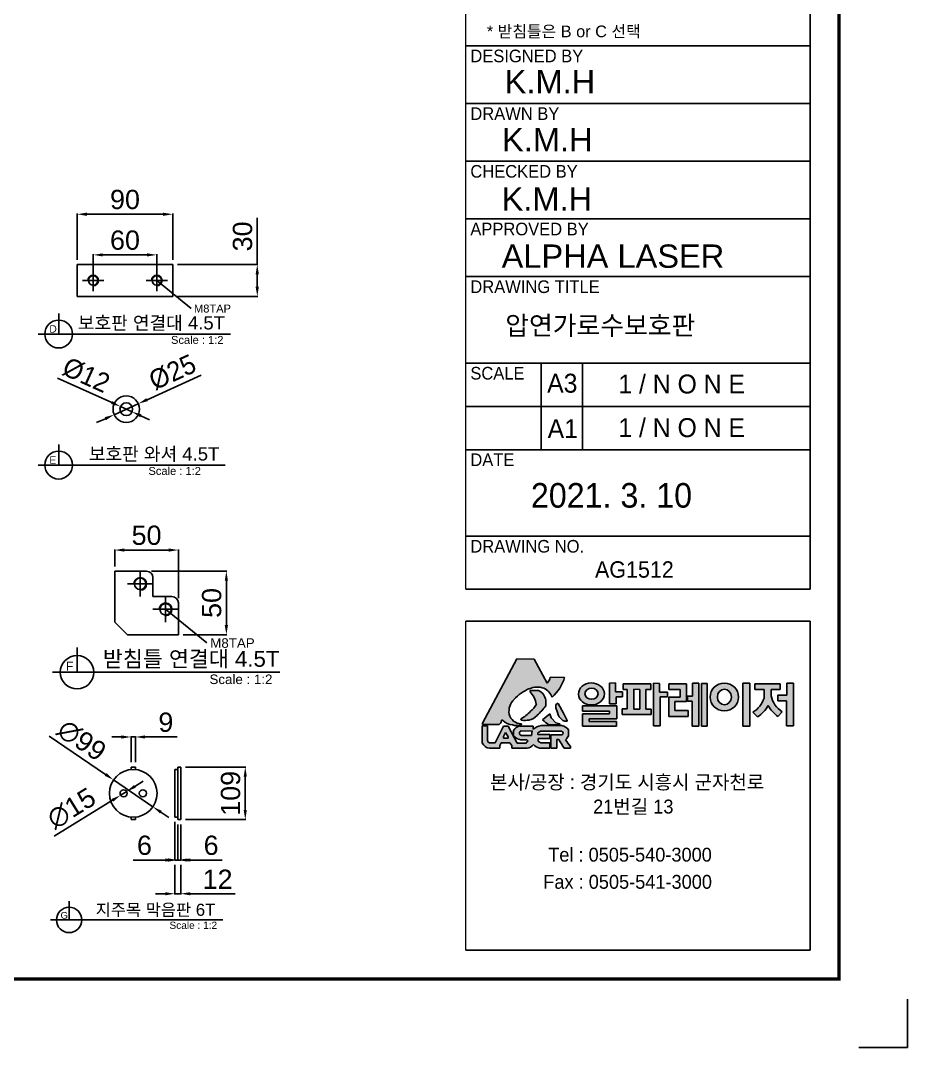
# Model space of a CAD drawing. Header units: millimetres. Extents: x 18909 to 24886, y -36982 to -32755.
# Drawn here: x 23045 to 24886, y -36982 to -34849 of the extents above; entities that cross this region are included whole.
import ezdxf
from ezdxf.enums import TextEntityAlignment as Align

# ---------------------------------------------------------------- set-up
doc = ezdxf.new("R2010")
doc.units = ezdxf.units.MM
doc.layers.add('LAYOUT', color=7, linetype='Continuous')
doc.layers.add('TEXT', color=7, linetype='Continuous')
doc.styles.add('H', font='')
doc.styles.get("Standard").update_dxf_attribs({"font": 'arial.ttf'})
doc.styles.get('H').set_extended_font_data('Dotum')
doc.dimstyles.new('ISO-25', dxfattribs={"dimtxt": 40, "dimasz": 20, "dimexe": 1.25, "dimexo": 10, "dimgap": 10, "dimtad": 1, "dimdec": 0, "dimtxsty": 'Standard', "dimcen": 2.5, "dimclrd": 3, "dimclre": 3, "dimclrt": 3, "dimadec": 0, "dimazin": 0, "dimtfac": 1, "dimtdec": 0, "dimtmove": 0, "dimatfit": 3, "dimfxl": 1, "dimarcsym": 0})

# ---------------------------------------------------------------- blocks, each defined once
blk = doc.blocks.new('*D5')
at = {"color": 3, "lineweight": -2, "transparency": 16777216}
for p, q in [((23162.6, -35345.8), (23162.6, -35250.1)), ((23182.6, -35251.3), (23340.6, -35251.3)), ((23360.6, -35345.8), (23360.6, -35250.1))]:
    blk.add_line(p, q, dxfattribs=at)
at = {"color": 3, "transparency": 16777216}
for points in [[(23182.6, -35248), (23182.6, -35254.7), (23162.6, -35251.3)], [(23340.6, -35248), (23340.6, -35254.7), (23360.6, -35251.3)]]:
    blk.add_solid(points, dxfattribs=at)
at = {"layer": 'Defpoints', "color": 0, "transparency": 16777216}
for p in [(23360.6, -35251.3), (23162.6, -35355.8), (23360.6, -35355.8)]:
    blk.add_point(p, dxfattribs=at)
at = {"color": 3, "transparency": 16777216, "insert": (23261.6, -35220.9), "char_height": 40, "attachment_point": 5}
blk.add_mtext('90', dxfattribs=at)
blk = doc.blocks.new('*D6')
at = {"color": 3, "lineweight": -2, "transparency": 16777216}
for p, q in [((23536.2, -35355.8), (23536.2, -35258.7)), ((23370.6, -35355.8), (23537.4, -35355.8)), ((23536.2, -35401.8), (23536.2, -35375.8)), ((23370.6, -35421.8), (23537.4, -35421.8))]:
    blk.add_line(p, q, dxfattribs=at)
at = {"color": 3, "transparency": 16777216}
for points in [[(23532.8, -35375.8), (23539.5, -35375.8), (23536.2, -35355.8)], [(23532.8, -35401.8), (23539.5, -35401.8), (23536.2, -35421.8)]]:
    blk.add_solid(points, dxfattribs=at)
at = {"layer": 'Defpoints', "color": 0, "transparency": 16777216}
for p in [(23360.6, -35355.8), (23536.2, -35355.8), (23360.6, -35421.8)]:
    blk.add_point(p, dxfattribs=at)
at = {"color": 3, "transparency": 16777216, "insert": (23505.7, -35297.3), "char_height": 40, "attachment_point": 5, "rotation": 90}
blk.add_mtext('30', dxfattribs=at)
blk = doc.blocks.new('*D7')
at = {"color": 3, "lineweight": -2, "transparency": 16777216}
for p, q in [((23419.6, -35585.3), (23307.5, -35636.4)), ((23239.2, -35667.5), (23289.3, -35644.7)), ((23221, -35675.8), (23202.8, -35684))]:
    blk.add_line(p, q, dxfattribs=at)
at = {"color": 3, "transparency": 16777216}
for points in [[(23306.1, -35633.3), (23308.9, -35639.4), (23289.3, -35644.7)], [(23219.6, -35672.7), (23222.4, -35678.8), (23239.2, -35667.5)]]:
    blk.add_solid(points, dxfattribs=at)
at = {"layer": 'Defpoints', "color": 0, "transparency": 16777216}
for p in [(23289.3, -35644.7), (23239.2, -35667.5)]:
    blk.add_point(p, dxfattribs=at)
at = {"color": 3, "transparency": 16777216, "insert": (23360.2, -35579.4), "char_height": 40, "attachment_point": 5, "rotation": 24.4839}
blk.add_mtext('{\\fMS PGothic|b0|i0|c129|p34;%%C25}', dxfattribs=at)
blk = doc.blocks.new('*D8')
at = {"color": 3, "lineweight": -2, "transparency": 16777216}
for p, q in [((23121.8, -35591.6), (23234, -35642.4)), ((23276.3, -35661.5), (23252.2, -35650.6)), ((23294.5, -35669.8), (23312.7, -35678))]:
    blk.add_line(p, q, dxfattribs=at)
at = {"color": 3, "transparency": 16777216}
for points in [[(23235.4, -35639.3), (23232.6, -35645.4), (23252.2, -35650.6)], [(23295.9, -35666.7), (23293.1, -35672.8), (23276.3, -35661.5)]]:
    blk.add_solid(points, dxfattribs=at)
at = {"layer": 'Defpoints', "color": 0, "transparency": 16777216}
for p in [(23252.2, -35650.6), (23276.3, -35661.5)]:
    blk.add_point(p, dxfattribs=at)
at = {"color": 3, "transparency": 16777216, "insert": (23181.1, -35585.5), "char_height": 40, "attachment_point": 5, "rotation": 335.6577}
blk.add_mtext('{\\fMS PGothic|b0|i0|c129|p34;%%C12}', dxfattribs=at)
blk = doc.blocks.new('*D9')
at = {"color": 3, "lineweight": -2, "transparency": 16777216}
for p, q in [((23195.6, -35378.8), (23195.6, -35334.5)), ((23327.6, -35378.8), (23327.6, -35334.5)), ((23215.6, -35335.7), (23307.6, -35335.7))]:
    blk.add_line(p, q, dxfattribs=at)
at = {"color": 3, "transparency": 16777216}
for points in [[(23215.6, -35332.4), (23215.6, -35339), (23195.6, -35335.7)], [(23307.6, -35332.4), (23307.6, -35339), (23327.6, -35335.7)]]:
    blk.add_solid(points, dxfattribs=at)
at = {"layer": 'Defpoints', "color": 0, "transparency": 16777216}
for p in [(23327.6, -35335.7), (23195.6, -35388.8), (23327.6, -35388.8)]:
    blk.add_point(p, dxfattribs=at)
at = {"color": 3, "transparency": 16777216, "insert": (23261.6, -35305.3), "char_height": 40, "attachment_point": 5}
blk.add_mtext('60', dxfattribs=at)
blk = doc.blocks.new('*D15')
at = {"color": 3, "lineweight": -2, "transparency": 16777216}
for p, q in [((16880.3, -24788.6), (16997.3, -24868.4)), ((17095.6, -24935.4), (17013.8, -24879.6)), ((17112.1, -24946.7), (17128.6, -24958))]:
    blk.add_line(p, q, dxfattribs=at)
at = {"color": 3, "transparency": 16777216}
for points in [[(16999.2, -24865.6), (16995.4, -24871.1), (17013.8, -24879.6)], [(17114, -24944), (17110.2, -24949.5), (17095.6, -24935.4)]]:
    blk.add_solid(points, dxfattribs=at)
at = {"layer": 'Defpoints', "color": 0, "transparency": 16777216}
for p in [(17013.8, -24879.6), (17095.6, -24935.4)]:
    blk.add_point(p, dxfattribs=at)
at = {"color": 3, "transparency": 16777216, "insert": (16947.7, -24797.7), "char_height": 40, "attachment_point": 5, "rotation": 325.6971}
blk.add_mtext('∅99', dxfattribs=at)
blk = doc.blocks.new('*D16')
at = {"color": 3, "lineweight": -2, "transparency": 16777216}
for p, q in [((17058.1, -24893.1), (17075.1, -24882.5)), ((17041.1, -24903.6), (17028.3, -24911.5)), ((16890.7, -24996.7), (17011.3, -24922))]:
    blk.add_line(p, q, dxfattribs=at)
at = {"color": 3, "transparency": 16777216}
for points in [[(17056.3, -24890.2), (17059.8, -24895.9), (17041.1, -24903.6)], [(17009.6, -24919.2), (17013.1, -24924.8), (17028.3, -24911.5)]]:
    blk.add_solid(points, dxfattribs=at)
at = {"layer": 'Defpoints', "color": 0, "transparency": 16777216}
for p in [(17041.1, -24903.6), (17028.3, -24911.5)]:
    blk.add_point(p, dxfattribs=at)
at = {"color": 3, "transparency": 16777216, "insert": (16926.5, -24938.8), "char_height": 40, "attachment_point": 5, "rotation": 31.7725}
blk.add_mtext('∅15', dxfattribs=at)
blk = doc.blocks.new('*D17')
at = {"color": 3, "lineweight": -2, "transparency": 16777216}
for p, q in [((17030.2, -24790.5), (17010.2, -24790.5)), ((17050.2, -24843), (17050.2, -24789.2)), ((17050.2, -24790.5), (17059.2, -24790.5)), ((17059.2, -24843), (17059.2, -24789.2)), ((17079.2, -24790.5), (17145.5, -24790.5))]:
    blk.add_line(p, q, dxfattribs=at)
at = {"color": 3, "transparency": 16777216}
for points in [[(17030.2, -24787.2), (17030.2, -24793.8), (17050.2, -24790.5)], [(17079.2, -24787.2), (17079.2, -24793.8), (17059.2, -24790.5)]]:
    blk.add_solid(points, dxfattribs=at)
at = {"layer": 'Defpoints', "color": 0, "transparency": 16777216}
for p in [(17059.2, -24790.5), (17050.2, -24853), (17059.2, -24853)]:
    blk.add_point(p, dxfattribs=at)
at = {"color": 3, "transparency": 16777216, "insert": (17122.4, -24760.1), "char_height": 40, "attachment_point": 5}
blk.add_mtext('9', dxfattribs=at)
blk = doc.blocks.new('*D18')
at = {"color": 3, "lineweight": -2, "transparency": 16777216}
for p, q in [((17163.1, -24853), (17288.5, -24853)), ((17287.2, -24873), (17287.2, -24942)), ((17163.1, -24962), (17288.5, -24962))]:
    blk.add_line(p, q, dxfattribs=at)
at = {"color": 3, "transparency": 16777216}
for points in [[(17283.9, -24873), (17290.5, -24873), (17287.2, -24853)], [(17283.9, -24942), (17290.5, -24942), (17287.2, -24962)]]:
    blk.add_solid(points, dxfattribs=at)
at = {"layer": 'Defpoints', "color": 0, "transparency": 16777216}
for p in [(17153.1, -24853), (17153.1, -24962), (17287.2, -24962)]:
    blk.add_point(p, dxfattribs=at)
at = {"color": 3, "transparency": 16777216, "insert": (17256.8, -24907.5), "char_height": 40, "attachment_point": 5, "rotation": 90}
blk.add_mtext('109', dxfattribs=at)
blk = doc.blocks.new('*D19')
at = {"color": 3, "lineweight": -2, "transparency": 16777216}
for p, q in [((17147.1, -24972), (17147.1, -25047.3)), ((17153.1, -24972), (17153.1, -25047.3)), ((17127.1, -25046), (17107.1, -25046)), ((17147.1, -25046), (17153.1, -25046)), ((17173.1, -25046), (17239.5, -25046))]:
    blk.add_line(p, q, dxfattribs=at)
at = {"color": 3, "transparency": 16777216}
for points in [[(17127.1, -25042.7), (17127.1, -25049.3), (17147.1, -25046)], [(17173.1, -25042.7), (17173.1, -25049.3), (17153.1, -25046)]]:
    blk.add_solid(points, dxfattribs=at)
at = {"layer": 'Defpoints', "color": 0, "transparency": 16777216}
for p in [(17147.1, -24962), (17153.1, -24962), (17153.1, -25046)]:
    blk.add_point(p, dxfattribs=at)
at = {"color": 3, "transparency": 16777216, "insert": (17216.3, -25015.6), "char_height": 40, "attachment_point": 5}
blk.add_mtext('6', dxfattribs=at)
blk = doc.blocks.new('*D20')
at = {"color": 3, "lineweight": -2, "transparency": 16777216}
for p, q in [((17141.1, -24967), (17141.1, -25047.3)), ((17147.1, -24972), (17147.1, -25047.3)), ((17121.1, -25046), (17054.7, -25046)), ((17147.1, -25046), (17141.1, -25046)), ((17167.1, -25046), (17187.1, -25046))]:
    blk.add_line(p, q, dxfattribs=at)
at = {"color": 3, "transparency": 16777216}
for points in [[(17121.1, -25042.7), (17121.1, -25049.3), (17141.1, -25046)], [(17167.1, -25042.7), (17167.1, -25049.3), (17147.1, -25046)]]:
    blk.add_solid(points, dxfattribs=at)
at = {"layer": 'Defpoints', "color": 0, "transparency": 16777216}
for p in [(17141.1, -24957), (17147.1, -24962), (17141.1, -25046)]:
    blk.add_point(p, dxfattribs=at)
at = {"color": 3, "transparency": 16777216, "insert": (17077.9, -25015.6), "char_height": 40, "attachment_point": 5}
blk.add_mtext('6', dxfattribs=at)
blk = doc.blocks.new('*D21')
at = {"color": 3, "lineweight": -2, "transparency": 16777216}
for p, q in [((17141.1, -25056), (17141.1, -25117.3)), ((17153.1, -25056), (17153.1, -25117.3)), ((17121.1, -25116), (17101.1, -25116)), ((17141.1, -25116), (17153.1, -25116)), ((17173.1, -25116), (17266.2, -25116))]:
    blk.add_line(p, q, dxfattribs=at)
at = {"color": 3, "transparency": 16777216}
for points in [[(17121.1, -25112.7), (17121.1, -25119.3), (17141.1, -25116)], [(17173.1, -25112.7), (17173.1, -25119.3), (17153.1, -25116)]]:
    blk.add_solid(points, dxfattribs=at)
at = {"layer": 'Defpoints', "color": 0, "transparency": 16777216}
for p in [(17141.1, -25046), (17153.1, -25046), (17153.1, -25116)]:
    blk.add_point(p, dxfattribs=at)
at = {"color": 3, "transparency": 16777216, "insert": (17229.7, -25085.9), "char_height": 40, "attachment_point": 5}
blk.add_mtext('12', dxfattribs=at)
blk = doc.blocks.new('A$C600E4CCD')
for p, q in [((0, 6), (0, 0)), ((50, 6), (0, 6)), ((50, 6), (50, 0)), ((50, 0), (0, 0))]:
    blk.add_line(p, q)
at = {"color": 2}
for p, q in [((14, 6), (14, 0)), ((26, 6), (26, 0)), ((34, 6), (34, 0)), ((46, 6), (46, 0))]:
    blk.add_line(p, q, dxfattribs=at)
blk = doc.blocks.new('A$C5731754A')
at = {"color": 1}
for p, q in [((-11.2, 19.7), (-11.2, 20.5)), ((-1.9, 19.7), (-11.2, 19.7)), ((-1.9, 19.7), (-1.9, 14.1)), ((1.9, 19.7), (1.9, 14.1)), ((1.9, 19.7), (11.2, 19.7)), ((11.2, 19.7), (11.2, 20.5)), ((-37.5, 0), (-37.5, 5.7)), ((-37.5, 0), (37.5, 0)), ((-20, 0), (-20, -55)), ((-20, 0), (20, 0)), ((-1.9, 14.1), (1.9, 14.1)), ((20, -55), (20, 0)), ((37.5, 0), (37.5, 5.7)), ((-20, -2.5), (20, -2.5)), ((-20, -5), (20, -5)), ((-20, -7.5), (20, -7.5)), ((-20, -7.5), (20, -7.5)), ((-20, -10), (20, -10)), ((-20, -12.5), (20, -12.5)), ((-20, -12.5), (20, -12.5)), ((-20, -15), (20, -15)), ((-20, -17.5), (20, -17.5)), ((-20, -17.5), (20, -17.5)), ((-20, -20), (20, -20)), ((-20, -22.5), (20, -22.5)), ((-20, -22.5), (20, -22.5)), ((-20, -25), (20, -25)), ((-20, -27.5), (20, -27.5)), ((-20, -27.5), (20, -27.5)), ((-20, -30), (20, -30)), ((-20, -32.5), (20, -32.5)), ((-20, -35), (20, -35)), ((-20, -37.5), (20, -37.5)), ((-20, -40), (20, -40)), ((-20, -42.5), (20, -42.5)), ((-20, -45), (20, -45)), ((-20, -47.5), (20, -47.5)), ((-20, -50), (20, -50)), ((-20, -52.5), (20, -52.5)), ((-15, -60), (-20, -55)), ((-20, -55), (20, -55)), ((-17.5, -57.5), (17.5, -57.5)), ((-15, -60), (15, -60)), ((20, -55), (15, -60))]:
    blk.add_line(p, q, dxfattribs=at)
blk.add_arc((0, -30.4), 52, 43.8928, 136.1072, dxfattribs=at)
blk = doc.blocks.new('A$C723E4715')
blk.add_blockref('A$C5731754A', (0, 48))
blk = doc.blocks.new('*D36')
at = {"color": 3, "lineweight": -2, "transparency": 16777216}
for p, q in [((1097.1, 295), (1097.1, 330.1)), ((1117.1, 328.9), (1209.1, 328.9)), ((1229.1, 229), (1229.1, 330.1))]:
    blk.add_line(p, q, dxfattribs=at)
at = {"color": 3, "transparency": 16777216}
for points in [[(1117.1, 332.2), (1117.1, 325.5), (1097.1, 328.9)], [(1209.1, 325.5), (1209.1, 332.2), (1229.1, 328.9)]]:
    blk.add_solid(points, dxfattribs=at)
at = {"layer": 'Defpoints', "color": 0, "transparency": 16777216}
for p in [(1229.1, 328.9), (1097.1, 285), (1229.1, 219)]:
    blk.add_point(p, dxfattribs=at)
at = {"color": 3, "transparency": 16777216, "insert": (1163.1, 359.3), "char_height": 40, "attachment_point": 5}
blk.add_mtext('50', dxfattribs=at)
blk = doc.blocks.new('*D37')
at = {"color": 3, "lineweight": -2, "transparency": 16777216}
for p, q in [((1173.1, 285), (1330, 285)), ((1328.8, 173), (1328.8, 265)), ((1239.1, 153), (1330, 153))]:
    blk.add_line(p, q, dxfattribs=at)
at = {"color": 3, "transparency": 16777216}
for points in [[(1332.1, 265), (1325.4, 265), (1328.8, 285)], [(1325.4, 173), (1332.1, 173), (1328.8, 153)]]:
    blk.add_solid(points, dxfattribs=at)
at = {"layer": 'Defpoints', "color": 0, "transparency": 16777216}
for p in [(1163.1, 285), (1328.8, 285), (1229.1, 153)]:
    blk.add_point(p, dxfattribs=at)
at = {"color": 3, "transparency": 16777216, "insert": (1298.4, 219), "char_height": 40, "attachment_point": 5, "rotation": 90}
blk.add_mtext('50', dxfattribs=at)
blk = doc.blocks.new('*D38')
at = {"color": 3, "lineweight": -2, "transparency": 16777216}
for p, q in [((-427.5, 43.8), (-427.5, 63.8)), ((-401.7, 23.8), (-428.8, 23.8)), ((-427.5, 0), (-427.5, 23.8)), ((-401.7, 0), (-428.8, 0)), ((-427.5, -20), (-427.5, -203.6))]:
    blk.add_line(p, q, dxfattribs=at)
at = {"color": 3, "transparency": 16777216}
for points in [[(-430.8, 43.8), (-424.2, 43.8), (-427.5, 23.8)], [(-424.2, -20), (-430.8, -20), (-427.5, 0)]]:
    blk.add_solid(points, dxfattribs=at)
at = {"layer": 'Defpoints', "color": 0, "transparency": 16777216}
for p in [(-427.5, 23.8), (-391.7, 23.8), (-391.7, 0)]:
    blk.add_point(p, dxfattribs=at)
at = {"color": 3, "transparency": 16777216, "insert": (-457.8, -138.6), "char_height": 40, "attachment_point": 5, "rotation": 90}
blk.add_mtext('4.5T', dxfattribs=at)
blk = doc.blocks.new('*D39')
at = {"color": 3, "lineweight": -2, "transparency": 16777216}
for p, q in [((591.9, 330), (591.9, 463.5)), ((433.2, 330), (593.1, 330)), ((591.9, 255), (591.9, 310)), ((454.7, 235), (593.1, 235))]:
    blk.add_line(p, q, dxfattribs=at)
at = {"color": 3, "transparency": 16777216}
for points in [[(595.2, 310), (588.5, 310), (591.9, 330)], [(588.5, 255), (595.2, 255), (591.9, 235)]]:
    blk.add_solid(points, dxfattribs=at)
at = {"layer": 'Defpoints', "color": 0, "transparency": 16777216}
for p in [(423.2, 330), (591.9, 330), (444.7, 235)]:
    blk.add_point(p, dxfattribs=at)
at = {"color": 3, "transparency": 16777216, "insert": (561.4, 406.8), "char_height": 40, "attachment_point": 5, "rotation": 90}
blk.add_mtext('23T', dxfattribs=at)
blk = doc.blocks.new('A$C25B221E0')
at = {"color": 1}
for p, q in [((0, -26.4), (0, 26.4)), ((-26.4, 0), (26.4, 0))]:
    blk.add_line(p, q, dxfattribs=at)
blk.add_line((0, 0), (85.3, -69.6))
blk.add_circle((0, 0), 11.9)
at = {"color": 4}
blk.add_arc((0, 0), 13.2, 270, 180, dxfattribs=at)
blk.add_text('M8TAP', height=19.8).set_placement((92.6, -79.9))
blk = doc.blocks.new('A$C2C0F6B7D')
for p, q in [((0, 109), (-9, 109)), ((-9, 103.8), (-9, 109)), ((0, 103.8), (0, 109)), ((87.9, 109), (93.9, 109)), ((87.9, 109), (87.9, 0)), ((93.9, 109), (93.9, 0)), ((81.9, 104), (87.9, 104)), ((81.9, 104), (81.9, 5)), ((-9, 0), (-9, 5.2)), ((0, 0), (-9, 0)), ((0, 0), (0, 5.2)), ((81.9, 5), (87.9, 5)), ((87.9, 0), (93.9, 0)), ((-137.7, -208.4), (-137.7, -169.6)), ((181.4, -208.4), (-176.5, -208.4))]:
    blk.add_line(p, q)
for centre, radius in [((-4.5, 54.5), 49.5), ((-24.5, 54.5), 7.5), ((15.5, 54.5), 7.5), ((-137.7, -208.4), 26.3)]:
    blk.add_circle(centre, radius)
blk.add_text('G', height=14).set_placement((-155.4, -205.8))
at = {"layer": 'TEXT'}
blk.add_text('지주목 막음판 6T', height=25, dxfattribs=at).set_placement((41.8, -199.8), align=Align.CENTER)
blk.add_text('Scale : 1:2', height=15, dxfattribs=at).set_placement((70.6, -227))
for p1, p2, picture, middle in [((36.4, 26.6), (-45.4, 82.4), '*D15', (-111.5, 164.3)), ((-18.1, 58.4), (-30.9, 50.6), '*D16', (-132.7, 23.3))]:
    dim = blk.add_diameter_dim_2p(p1=p1, p2=p2, dimstyle='ISO-25')
    dim.commit()
    dim.dimension.update_dxf_attribs({"geometry": picture, "text_midpoint": middle, "insert": (-17059.2, 24962)})
for base, p1, p2, picture, middle in [((0, 171.5), (-9, 109), (0, 109), '*D17', (63.2, 202)), ((81.9, -84), (87.9, 0), (81.9, 5), '*D20', (18.7, -53.5)), ((93.9, -84), (87.9, 0), (93.9, 0), '*D19', (157.1, -53.5)), ((93.9, -154), (81.9, -84), (93.9, -84), '*D21', (170.5, -123.9))]:
    dim = blk.add_linear_dim(base=base, p1=p1, p2=p2, dimstyle='ISO-25')
    dim.commit()
    dim.dimension.update_dxf_attribs({"geometry": picture, "text_midpoint": middle, "insert": (-17059.2, 24962)})
dim = blk.add_linear_dim(base=(228, 0), p1=(93.9, 109), p2=(93.9, 0), angle=90, dimstyle='ISO-25')
dim.commit()
dim.dimension.update_dxf_attribs({"geometry": '*D18', "text_midpoint": (197.6, 54.5), "insert": (-17059.2, 24962)})
blk = doc.blocks.new('A$C398539B6')
h = blk.add_hatch()
h.set_pattern_fill('BOX', color=256, scale=6.6)
h.set_pattern_definition([(90, (-16107.26, -584.12), (-167.64, 1e-14), []), (90, (-16065.35, -584.12), (-167.64, 1e-14), []), (0, (-16107.26, -584.12), (0, 167.64), [-41.91, 41.91]), (0, (-16107.26, -542.2), (0, 167.64), [-41.91, 41.91]), (0, (-16107.26, -500.3), (0, 167.64), [41.91, -41.91]), (0, (-16107.26, -458.39), (0, 167.64), [41.91, -41.91]), (90, (-16023.44, -584.12), (-167.64, 1e-14), [41.91, -41.91]), (90, (-15981.53, -584.12), (-167.64, 1e-14), [41.91, -41.91])])
h.paths.add_polyline_path([(-384, 247, -0.414214), (-378.7, 252.3), (-378.7, 340.6), (-460.5, 340.6), (-560.8, 23.8), (-74.9, 23.8), (-74.9, 340.6), (-378.7, 340.6), (-378.7, 252.3, -0.414214), (-373.4, 247, -1)])
for p, q in [((-63.3, 317.7), (-63.3, 504)), ((-63.3, 504), (-17.4, 504)), ((-591.5, -73.2), (-417.8, 475.5)), ((-378.7, 247), (-378.7, 433.3)), ((-378.7, 433.3), (-332.8, 433.3)), ((228.6, 312), (228.6, 444.3)), ((228.6, 444.3), (274.6, 444.3)), ((-74.9, 340.6), (-460.5, 340.6)), ((-74.9, 340.6), (-51.2, 340.6)), ((-74.9, 340.6), (-74.9, 23.8)), ((-51.2, 340.6), (-51.2, 0)), ((1097.1, 285), (1097.1, 179.4)), ((1097.1, 285), (1163.1, 285)), ((1176.3, 271.8), (1176.3, 232.2)), ((-51.2, 235), (12.2, 235)), ((12.2, 235), (12.2, 211.2)), ((173.4, 173.5), (279.9, 252)), ((279.9, 252), (303.9, 252)), ((1176.3, 232.2), (1215.9, 232.2)), ((1229.1, 219), (1229.1, 153)), ((-51.2, 211.2), (12.2, 211.2)), ((1123.5, 153), (1097.1, 179.4)), ((1123.5, 153), (1229.1, 153)), ((-51.2, 129.4), (107.2, 129.4)), ((107.2, 129.4), (107.2, 105.6)), ((212.8, 129.4), (212.8, 105.6)), ((202.8, 115.3), (309.4, 36.8)), ((1018.8, 75.1), (1018.8, 126.3)), ((-51.2, 105.6), (212.8, 105.6)), ((1440, 75.1), (967.6, 75.1)), ((-74.9, 23.8), (-560.8, 23.8)), ((-391.7, 0), (-391.7, 23.8)), ((309.4, 36.8), (333.4, 36.8)), ((391.7, 0), (-391.7, 0)), ((-434.5, -403.1), (-434.5, -300.7)), ((528.3, -403.1), (-536.9, -403.1))]:
    blk.add_line(p, q)
at = {"color": 2, "linetype": 'Continuous'}
for p, q in [((-24.8, 298.9), (6.4, 330)), ((-24.8, 328.3), (-23, 330)), ((-24.8, 320.3), (-15.1, 330)), ((-17.4, 298.3), (14.3, 330)), ((-9.4, 298.3), (22.2, 330)), ((12, 298.3), (43.7, 330)), ((20, 298.3), (51.6, 330)), ((27.9, 298.3), (59.5, 330)), ((49.4, 298.3), (81, 330)), ((57.3, 298.3), (89, 330)), ((65.2, 298.3), (96.9, 330)), ((86.7, 298.3), (118.4, 330)), ((94.6, 298.3), (126.3, 330)), ((102.6, 298.3), (134.2, 330)), ((124.1, 298.3), (155.7, 330)), ((131.9, 298.3), (163.6, 330)), ((139.9, 298.3), (171.5, 330)), ((161.4, 298.3), (193, 330)), ((169.3, 298.3), (201, 330)), ((177.2, 298.3), (208.9, 330)), ((198.7, 298.3), (230.4, 330)), ((206.6, 298.3), (238.3, 330)), ((214.6, 298.3), (246.2, 330)), ((236.1, 298.3), (267.7, 330)), ((244, 298.3), (275.6, 330)), ((251.9, 298.3), (283.6, 330)), ((273.4, 298.3), (305.1, 330)), ((281.3, 298.3), (313, 330)), ((289.2, 298.3), (320.9, 330)), ((310.7, 298.3), (342.4, 330)), ((318.6, 298.3), (350.3, 330)), ((326.6, 298.3), (358.2, 330)), ((348.1, 298.3), (379.7, 330)), ((356, 298.3), (387.6, 330)), ((363.9, 298.3), (395.6, 330)), ((385.4, 298.3), (417.1, 330)), ((393.3, 298.3), (424, 329.1)), ((401.2, 298.3), (427.6, 324.7)), ((422.7, 298.3), (436.8, 312.4)), ((430.7, 298.3), (439.9, 307.6)), ((438.6, 298.3), (442.9, 302.7)), ((-24.8, 290.9), (-17.4, 298.3)), ((-24.8, 283), (-9.5, 298.3)), ((-24.8, 261.5), (6.9, 293.2)), ((-24.8, 245.7), (6.9, 277.4)), ((-17.4, 298.3), (-17.4, 298.3)), ((-17.4, 261), (6.9, 285.3)), ((-9.5, 298.3), (-9.4, 298.3)), ((12, 298.3), (12, 298.3)), ((19.9, 298.3), (20, 298.3)), ((27.9, 298.3), (27.9, 298.3)), ((49.4, 298.3), (49.4, 298.3)), ((57.3, 298.3), (57.3, 298.3)), ((65.2, 298.3), (65.2, 298.3)), ((86.7, 298.3), (86.7, 298.3)), ((94.6, 298.3), (94.6, 298.3)), ((102.5, 298.3), (102.6, 298.3)), ((124, 298.3), (124.1, 298.3)), ((139.9, 298.3), (139.9, 298.3)), ((161.4, 298.3), (161.4, 298.3)), ((169.3, 298.3), (169.3, 298.3)), ((177.2, 298.3), (177.2, 298.3)), ((198.7, 298.3), (198.7, 298.3)), ((206.6, 298.3), (206.6, 298.3)), ((214.5, 298.3), (214.6, 298.3)), ((236, 298.3), (236.1, 298.3)), ((244, 298.3), (244, 298.3)), ((251.9, 298.3), (251.9, 298.3)), ((273.4, 298.3), (273.4, 298.3)), ((281.3, 298.3), (281.3, 298.3)), ((289.2, 298.3), (289.2, 298.3)), ((310.7, 298.3), (310.7, 298.3)), ((318.6, 298.3), (318.6, 298.3)), ((326.5, 298.3), (326.6, 298.3)), ((348, 298.3), (348.1, 298.3)), ((356, 298.3), (356, 298.3)), ((385.4, 298.3), (385.4, 298.3)), ((393.3, 298.3), (393.3, 298.3)), ((401.2, 298.3), (401.2, 298.3)), ((422.7, 298.3), (422.7, 298.3)), ((430.6, 298.3), (430.7, 298.3)), ((438.6, 298.3), (438.6, 298.3)), ((-24.8, 253.6), (-17.4, 261)), ((-14, 235), (6.9, 255.9)), ((-6.1, 235), (6.9, 247.9)), ((1.8, 235), (6.9, 240))]:
    blk.add_line(p, q, dxfattribs=at)
at = {"color": 2}
for p, q in [((-24.8, 330), (-24.8, 235)), ((423.2, 330), (-24.8, 330)), ((445.3, 298.3), (-24.8, 298.3)), ((6.9, 298.3), (6.9, 235)), ((444.7, 235), (-24.8, 235)), ((30.7, 129.4), (30.7, 105.6)), ((78.2, 129.4), (78.2, 105.6)), ((136.3, 129.4), (136.3, 105.6)), ((183.8, 129.4), (183.8, 105.6)), ((-51.2, 23.8), (376.1, 23.8))]:
    blk.add_line(p, q, dxfattribs=at)
at = {"color": 1}
for p, q in [((1149.9, 232.2), (1149.9, 285)), ((1123.5, 258.6), (1176.3, 258.6))]:
    blk.add_line(p, q, dxfattribs=at)
at = {"color": 4}
for p, q in [((28, 129.4), (28, 105.6)), ((80.8, 129.4), (80.8, 105.6)), ((133.6, 129.4), (133.6, 105.6)), ((186.4, 129.4), (186.4, 105.6))]:
    blk.add_line(p, q, dxfattribs=at)
for centre, radius in [((-63.3, 317.7), 5.3), ((228.6, 312), 5.3), ((1149.9, 258.6), 11.9), ((-378.7, 247), 5.3), ((173.4, 173.5), 5.3), ((202.8, 115.3), 5.3), ((1018.8, 75.1), 34.7), ((-434.5, -403.1), 69.4)]:
    blk.add_circle(centre, radius)
for centre in [(1163.1, 271.8), (1215.9, 219)]:
    blk.add_arc(centre, 13.2, 0, 90)
blk.add_arc((1149.9, 258.6), 13.2, 270, 180, dxfattribs=at)
blk.add_spline([(383.2, 372.4), (454, 260.8), (360.9, 128.8), (459.6, -81.4)], degree=3)
blk.add_blockref('A$C25B221E0', (1202.7, 205.8))
for name, p, xscale, yscale, zscale in [('A$C723E4715', (54.4, 99), -1.32, 1.32, 1.32), ('A$C723E4715', (160, 99), 1.32, 1.32, 1.32), ('A$C600E4CCD', (-51.2, 129.4), 5.28, 5.28, 5.28)]:
    blk.add_blockref(name, p, dxfattribs=dict(xscale=xscale, yscale=yscale, zscale=zscale))
for s, height, p in [('압연받침틀(앵글타입)', 27.72, (-4.9, 492.5)), ('보도블럭', 27.72, (-320.4, 421.8)), ('가로수보호판', 27.72, (287, 432.8)), ('M8 둥근머리스텐볼트', 27.72, (305.7, 245.5)), ('F', 18.5, (995.5, 78.5)), ('받침틀 연결대', 27.72, (339.2, 25.4))]:
    blk.add_text(s, height=height).set_placement(p)
blk.add_text('상세 "B"', height=59.4, dxfattribs=at).set_placement((-33.3, -137.7))
at = {"layer": 'TEXT'}
for s, height, p in [('받침틀 연결대 4.5T', 33, (1255.7, 86.5)), ('단면상세도 / 체결도', 66, (78.5, -380.3))]:
    blk.add_text(s, height=height, dxfattribs=at).set_placement(p, align=Align.CENTER)
for s, height, p in [('Scale : 1:2', 19.8, (1293.7, 50.6)), ('Scale : 1:4', 39.6, (232.7, -452.2))]:
    blk.add_text(s, height=height, dxfattribs=at).set_placement(p)
dim = blk.add_linear_dim(base=(591.9, 330), p1=(444.7, 235), p2=(423.2, 330), angle=90, text='23T', dimstyle='ISO-25', override={"dimtxsty": 'Standard'})
dim.commit()
dim.dimension.update_dxf_attribs({"geometry": '*D39', "text_midpoint": (561.4, 406.8)})
dim = blk.add_linear_dim(base=(1229.1, 328.9), p1=(1097.1, 285), p2=(1229.1, 219), text='50', dimstyle='ISO-25')
dim.commit()
dim.dimension.update_dxf_attribs({"geometry": '*D36', "text_midpoint": (1163.1, 359.3)})
dim = blk.add_linear_dim(base=(1328.8, 285), p1=(1229.1, 153), p2=(1163.1, 285), angle=90, text='50', dimstyle='ISO-25')
dim.commit()
dim.dimension.update_dxf_attribs({"geometry": '*D37', "text_midpoint": (1298.4, 219)})
dim = blk.add_linear_dim(base=(-427.5, 23.8), p1=(-391.7, 0), p2=(-391.7, 23.8), angle=90, text='4.5T', dimstyle='ISO-25')
dim.commit()
dim.dimension.update_dxf_attribs({"geometry": '*D38', "text_midpoint": (-427.5, -138.6), "dimtype": 160})

msp = doc.modelspace()

# ---------------------------------------------------------------- hatches: boundary and pattern name
h = msp.add_hatch(color=256)
h.dxf.hatch_style = 1
h.set_gradient(color1=(255, 0, 0), color2=(255, 159, 127), tint=1)
h.paths.add_polyline_path([(24003.5, -36308), (24003.4, -36310.8), (24038.1, -36310.8, 0.214284), (24043.1, -36302.9, -0.655828), (24045.5, -36302.2, 0.18567), (24066.1, -36311.6, 0.148851), (24083.9, -36311.6, 0.404174), (24084.4, -36309.7, -0.316733), (24058.8, -36289.5, -0.221534), (24069.1, -36258.8, -0.105066), (24101.2, -36236.4, -0.185229), (24131, -36235.5, -0.196064), (24147.9, -36254.2, 0.141597), (24174.1, -36213), (24144.3, -36212.7), (24143.7, -36216.7), (24141.5, -36220.4), (24138, -36225), (24111, -36174.9), (24074.8, -36174.6)])
h.paths.add_polyline_path([(24103.2, -36283.5, -0.08303), (24083.3, -36299.2, 0.230034), (24085.3, -36302.1, 0.021204), (24100.1, -36302, 0.137848), (24117, -36291.8, 0.057638), (24135.2, -36272, 0.060436), (24135, -36260.4, 0.2375), (24120.1, -36240.3), (24102.8, -36240.3), (24102.8, -36242.8, -0.121183), (24115.4, -36268.6, -0.135167)], flags=17)
h.paths.add_polyline_path([(24146.2, -36296.7), (24143.3, -36288.9), (24128.3, -36301, 0.044378), (24141.5, -36311.5), (24164.2, -36310.6), (24164.2, -36309.7), (24156.2, -36307.1)], flags=17)
h.paths.add_polyline_path([(24160.5, -36291), (24162.8, -36294.8), (24170.2, -36302.4), (24174.7, -36304.2), (24179.7, -36304.2), (24179.7, -36302.3), (24171.6, -36287.2), (24160.6, -36266.8), (24155.8, -36269.4), (24155.8, -36276.5), (24159.2, -36285.9)])
h.paths.add_polyline_path([(24019, -36348.7, -0.419155), (24014.4, -36344.5), (24014.4, -36313.7), (24003.3, -36313.7), (24003.3, -36349.2, 0.254457), (24018.1, -36360.2), (24039.5, -36360.2), (24039.5, -36354.7), (24042.7, -36348.9), (24060.6, -36348.9), (24064.8, -36354.5), (24064.8, -36360.2), (24096.4, -36360.2, 0.190479), (24109.3, -36352.6, 0.147735), (24122.1, -36359.7), (24143.6, -36359.7), (24143.6, -36348.7), (24123.8, -36348.7, -0.052449), (24119, -36345.3), (24119, -36340.2), (24143.3, -36340.2), (24143.3, -36331.9), (24118.9, -36331.9), (24118.9, -36328.2, -0.044761), (24125.3, -36324.4), (24167.9, -36324.4, -0.648836), (24168.8, -36332.6), (24145.6, -36332.6), (24145.6, -36360), (24158.1, -36360), (24158.1, -36342.2), (24162.3, -36342.2, 0.01692), (24173.4, -36359.9), (24186.6, -36359.9), (24186.6, -36356.4, -0.024318), (24176, -36342.5, 0.064908), (24182.1, -36334.5), (24182.1, -36322.1, 0.229002), (24168.4, -36313.2), (24125.3, -36313.2, 0.127003), (24108.6, -36320.9), (24108.6, -36314), (24081.7, -36314, 0.22689), (24068.3, -36323.5), (24068.3, -36333.6, 0.193483), (24082.9, -36342.7), (24096, -36342.7, 0.030046), (24098.5, -36345.4, 0.136716), (24094.1, -36349.5), (24075.4, -36349.5), (24056.9, -36314.6), (24047, -36314.6), (24030.2, -36348.7)])
h.paths.add_polyline_path([(24047.5, -36339.4), (24047.5, -36335.8), (24051.6, -36327.6), (24056.7, -36336.3), (24056.7, -36339.4)], flags=16)
h.paths.add_polyline_path([(24084.1, -36324.4), (24106.6, -36324.3), (24105.6, -36333.5), (24084.9, -36333.5, -0.924958)], flags=16)
edge = h.paths.add_edge_path()
edge.add_ellipse((24229.8, -36247.4), major_axis=(-26.9, -0.4), ratio=0.850598, start_angle=0, end_angle=360)
edge = h.paths.add_edge_path(flags=16)
edge.add_ellipse((24230.1, -36247), major_axis=(-13.7, 0), ratio=0.843368, start_angle=0, end_angle=360)
h.paths.add_polyline_path([(24282.3, -36272.4), (24211.6, -36272.4), (24211.2, -36283.3), (24267.3, -36283.3), (24267.3, -36289), (24211.4, -36289), (24211.4, -36314.4), (24282.1, -36314.4), (24282.1, -36304.4), (24225, -36304.4), (24225, -36299), (24282.3, -36299)])
h.paths.add_polyline_path([(24267.1, -36268.3), (24281, -36268.3), (24281, -36253.3), (24294.6, -36253.3), (24294.6, -36242.9), (24280, -36242.9), (24280, -36224.5), (24267.1, -36224.7)])
h.paths.add_polyline_path([(24304.2, -36238.3), (24304.2, -36278.6), (24293.9, -36278.6), (24293.9, -36290.4), (24353.6, -36290.4), (24353.6, -36278.7), (24342.9, -36278.7), (24342.9, -36238.3), (24353.2, -36238.3), (24353.2, -36226.5), (24296, -36226.5), (24295.4, -36238.3)])
h.paths.add_polyline_path([(24317.5, -36237.6), (24330.2, -36237.9), (24330.2, -36278.7), (24317.5, -36278.7)], flags=16)
h.paths.add_polyline_path([(24371.3, -36243.9), (24371.3, -36225.5), (24358.5, -36224.8), (24358.5, -36313.9), (24372.3, -36313.9), (24372.3, -36253.7), (24387.5, -36253.7), (24387.5, -36243.9)])
h.paths.add_polyline_path([(24402.9, -36263.2), (24427.3, -36263.2), (24427.3, -36226.4), (24390.2, -36226.4), (24390.3, -36238.3), (24414.2, -36238.3), (24414.2, -36253.9), (24390.8, -36253.9), (24390.8, -36294.3), (24430.8, -36294.3), (24430.8, -36282), (24402.9, -36282)])
h.paths.add_polyline_path([(24439.2, -36314), (24452.8, -36314), (24452.8, -36224.9), (24439.3, -36224.9), (24439.3, -36251.8), (24429.3, -36251.8), (24429.1, -36262.1), (24439.2, -36262.1)])
h.paths.add_polyline_path([(24458, -36314.1), (24470.3, -36314.1), (24470.3, -36225.6), (24458, -36225.6)])
edge = h.paths.add_edge_path()
edge.add_ellipse((24505.7, -36253.8), major_axis=(-29.5, 0), ratio=0.974401, start_angle=0, end_angle=360)
edge = h.paths.add_edge_path(flags=16)
edge.add_ellipse((24505.8, -36253.8), major_axis=(0, -16.1), ratio=0.89757, start_angle=0, end_angle=360)
h.paths.add_polyline_path([(24544.1, -36314.4), (24558.9, -36314.4), (24558.9, -36225.1), (24544.1, -36225.2)])
h.paths.add_polyline_path([(24596.8, -36271.7, 0.121385), (24617, -36294.2), (24625.4, -36284.4, -0.196928), (24602.7, -36251.1), (24602.7, -36238.4), (24621.6, -36238.4), (24621.6, -36226.4), (24569.2, -36226.4), (24569.2, -36238.1), (24588.3, -36238.1), (24588.3, -36256.1, -0.181097), (24565.1, -36285.4), (24574.7, -36295.1, 0.109226)])
h.paths.add_polyline_path([(24649.2, -36224.9), (24635.1, -36224.9), (24635.1, -36250.2), (24616.5, -36250.2), (24616.5, -36261.8), (24634.8, -36261.8), (24634.8, -36313.7), (24649.2, -36313.7)])

# ---------------------------------------------------------------- linework, layer by layer
at = {"color": 0, "lineweight": 20}
for p, q in [((23969, -36029.7), (23969, -33584.1)), ((23969, -36779.3), (23969, -36096.6))]:
    msp.add_line(p, q, dxfattribs=at)
for p, q in [((24683.6, -36029.7), (24683.6, -33584.1)), ((23969, -34901.8), (24683.6, -34901.8)), ((23969, -35021.5), (24683.6, -35021.5)), ((23969, -35141.3), (24683.6, -35141.3)), ((23969, -35261.1), (24683.6, -35261.1)), ((23162.6, -35355.8), (23162.6, -35421.8)), ((23162.6, -35355.8), (23360.6, -35355.8)), ((23360.6, -35355.8), (23360.6, -35421.8)), ((23327.6, -35388.8), (23398.7, -35446.8)), ((23969, -35380.9), (24683.6, -35380.9)), ((23162.6, -35421.8), (23360.6, -35421.8)), ((23124, -35500.1), (23124, -35457.4)), ((23480.3, -35500.1), (23081.3, -35500.1)), ((23969, -35560.6), (24683.6, -35560.6)), ((24125.6, -35560.6), (24125.6, -35740.3)), ((24211.5, -35560.6), (24211.5, -35740.3)), ((24683.6, -35650.4), (23969, -35650.4)), ((23124, -35772.2), (23124, -35729.5)), ((23969, -35740.3), (24683.6, -35740.3)), ((23469.8, -35772.2), (23081.3, -35772.2)), ((23969, -35920), (24683.6, -35920)), ((23969, -36029.7), (24683.6, -36029.7)), ((23969, -36096.6), (24683.6, -36096.6)), ((24683.6, -36779.3), (24683.6, -36096.6)), ((24003.5, -36308), (24074.8, -36174.6)), ((24074.8, -36174.6), (24111, -36174.9)), ((24111, -36174.9), (24138, -36225)), ((24138, -36225), (24141.5, -36220.4)), ((24141.5, -36220.4), (24143.7, -36216.7)), ((24143.7, -36216.7), (24144.3, -36212.7)), ((24144.3, -36212.7), (24174.1, -36213)), ((24280, -36224.5), (24267.1, -36224.7)), ((24267.1, -36224.7), (24267.1, -36268.3)), ((24280, -36242.9), (24280, -36224.5)), ((24295.4, -36238.3), (24296, -36226.5)), ((24296, -36226.5), (24353.2, -36226.5)), ((24353.2, -36226.5), (24353.2, -36238.3)), ((24358.5, -36224.8), (24358.5, -36313.9)), ((24371.3, -36225.5), (24358.5, -36224.8)), ((24371.3, -36243.9), (24371.3, -36225.5)), ((24390.2, -36226.4), (24427.3, -36226.4)), ((24390.3, -36238.3), (24390.2, -36226.4)), ((24427.3, -36226.4), (24427.3, -36263.2)), ((24439.3, -36251.8), (24439.3, -36224.9)), ((24439.3, -36224.9), (24452.8, -36224.9)), ((24452.8, -36224.9), (24452.8, -36314)), ((24458, -36225.6), (24458, -36314.1)), ((24470.3, -36225.6), (24458, -36225.6)), ((24470.3, -36314.1), (24470.3, -36225.6)), ((24558.9, -36225.1), (24544.1, -36225.2)), ((24544.1, -36225.2), (24544.1, -36314.4)), ((24558.9, -36314.4), (24558.9, -36225.1)), ((24569.2, -36226.4), (24621.6, -36226.4)), ((24569.2, -36226.4), (24569.2, -36238.1)), ((24621.6, -36226.4), (24621.6, -36238.4)), ((24635.1, -36250.2), (24635.1, -36224.9)), ((24635.1, -36224.9), (24649.2, -36224.9)), ((24649.2, -36313.7), (24649.2, -36224.9)), ((24120.1, -36240.3), (24102.8, -36240.3)), ((24102.8, -36240.3), (24102.8, -36242.8)), ((24294.6, -36242.9), (24280, -36242.9)), ((24294.6, -36253.3), (24294.6, -36242.9)), ((24304.2, -36238.3), (24295.4, -36238.3)), ((24304.2, -36278.6), (24304.2, -36238.3)), ((24317.5, -36237.6), (24317.5, -36278.7)), ((24330.2, -36237.9), (24317.5, -36237.6)), ((24330.2, -36278.7), (24330.2, -36237.9)), ((24353.2, -36238.3), (24342.9, -36238.3)), ((24342.9, -36238.3), (24342.9, -36278.7)), ((24387.5, -36243.9), (24371.3, -36243.9)), ((24387.5, -36253.7), (24387.5, -36243.9)), ((24414.2, -36238.3), (24390.3, -36238.3)), ((24414.2, -36253.9), (24414.2, -36238.3)), ((24569.2, -36238.1), (24588.3, -36238.1)), ((24588.3, -36238.1), (24588.3, -36256.1)), ((24621.6, -36238.4), (24602.7, -36238.4)), ((24602.7, -36238.4), (24602.7, -36251.1)), ((24616.5, -36250.2), (24616.5, -36261.8)), ((24616.5, -36250.2), (24635.1, -36250.2)), ((24155.8, -36269.4), (24160.6, -36266.8)), ((24155.8, -36276.5), (24155.8, -36269.4)), ((24160.7, -36267), (24171.6, -36287.2)), ((24211.2, -36283.3), (24211.6, -36272.4)), ((24211.6, -36272.4), (24282.3, -36272.4)), ((24267.1, -36268.3), (24281, -36268.3)), ((24281, -36268.3), (24281, -36253.3)), ((24281, -36253.3), (24294.6, -36253.3)), ((24282.3, -36272.4), (24282.3, -36299)), ((24372.3, -36313.9), (24372.3, -36253.7)), ((24372.3, -36253.7), (24387.5, -36253.7)), ((24390.8, -36294.3), (24390.8, -36253.9)), ((24390.8, -36253.9), (24414.2, -36253.9)), ((24427.3, -36263.2), (24402.9, -36263.2)), ((24402.9, -36263.2), (24402.9, -36282)), ((24429.1, -36262.1), (24429.3, -36251.8)), ((24439.2, -36262.1), (24429.1, -36262.1)), ((24429.3, -36251.8), (24439.3, -36251.8)), ((24439.2, -36314), (24439.2, -36262.1)), ((24616.5, -36261.8), (24634.8, -36261.8)), ((24634.8, -36261.8), (24634.8, -36313.7)), ((24128.3, -36301), (24143.3, -36288.9)), ((24143.3, -36288.9), (24146.2, -36296.7)), ((24159.2, -36285.9), (24155.8, -36276.5)), ((24160.5, -36291), (24159.2, -36285.9)), ((24162.8, -36294.8), (24160.5, -36291)), ((24171.6, -36287.2), (24179.7, -36302.3)), ((24267.3, -36283.3), (24211.2, -36283.3)), ((24211.4, -36314.4), (24211.4, -36289)), ((24211.4, -36289), (24267.3, -36289)), ((24267.3, -36289), (24267.3, -36283.3)), ((24293.9, -36290.4), (24293.9, -36278.6)), ((24293.9, -36278.6), (24304.2, -36278.6)), ((24353.6, -36290.4), (24293.9, -36290.4)), ((24317.5, -36278.7), (24330.2, -36278.7)), ((24342.9, -36278.7), (24353.6, -36278.7)), ((24353.6, -36278.7), (24353.6, -36290.4)), ((24402.9, -36282), (24430.8, -36282)), ((24430.8, -36282), (24430.8, -36294.3)), ((24565.1, -36285.4), (24574.7, -36295.1)), ((24625.4, -36284.4), (24617, -36294.2)), ((24003.3, -36313.7), (24014.4, -36313.7)), ((24003.3, -36313.7), (24003.3, -36349.2)), ((24003.4, -36310.8), (24003.5, -36308)), ((24038.1, -36310.8), (24003.4, -36310.8)), ((24014.4, -36313.7), (24014.4, -36344.5)), ((24047, -36314.6), (24030.2, -36348.7)), ((24056.9, -36314.6), (24047, -36314.6)), ((24075.4, -36349.5), (24056.9, -36314.6)), ((24108.6, -36314), (24081.7, -36314)), ((24108.6, -36320.9), (24108.6, -36314)), ((24168.4, -36313.2), (24125.3, -36313.2)), ((24164.2, -36310.6), (24141.5, -36311.5)), ((24146.2, -36296.7), (24156.2, -36307.1)), ((24156.2, -36307.1), (24164.2, -36309.7)), ((24170.2, -36302.4), (24162.8, -36294.8)), ((24164.2, -36309.7), (24164.2, -36310.6)), ((24174.7, -36304.2), (24170.2, -36302.4)), ((24179.7, -36304.2), (24174.7, -36304.2)), ((24179.7, -36302.3), (24179.7, -36304.2)), ((24282.1, -36314.4), (24211.4, -36314.4)), ((24282.3, -36299), (24225, -36299)), ((24225, -36299), (24225, -36304.4)), ((24225, -36304.4), (24282.1, -36304.4)), ((24282.1, -36304.4), (24282.1, -36314.4)), ((24358.5, -36313.9), (24372.3, -36313.9)), ((24430.8, -36294.3), (24390.8, -36294.3)), ((24452.8, -36314), (24439.2, -36314)), ((24458, -36314.1), (24470.3, -36314.1)), ((24544.1, -36314.4), (24558.9, -36314.4)), ((24634.8, -36313.7), (24649.2, -36313.7)), ((24051.6, -36327.6), (24047.5, -36335.8)), ((24047.5, -36335.8), (24047.5, -36339.4)), ((24056.7, -36336.3), (24051.6, -36327.6)), ((24056.7, -36339.4), (24056.7, -36336.3)), ((24068.3, -36323.5), (24068.3, -36333.6)), ((24084.1, -36324.4), (24106.6, -36324.3)), ((24105.6, -36333.5), (24084.8, -36333.5)), ((24106.6, -36324.3), (24105.6, -36333.5)), ((24118.9, -36331.9), (24118.9, -36328.2)), ((24143.3, -36331.9), (24118.9, -36331.9)), ((24125.3, -36324.4), (24167.9, -36324.4)), ((24143.3, -36340.2), (24143.3, -36331.9)), ((24168.8, -36332.6), (24145.6, -36332.6)), ((24145.6, -36332.6), (24145.6, -36360)), ((24182.1, -36334.5), (24182.1, -36322.1)), ((24030.2, -36348.7), (24018.5, -36348.7)), ((24039.5, -36354.7), (24042.7, -36348.9)), ((24039.5, -36360.2), (24039.5, -36354.7)), ((24042.7, -36348.9), (24060.6, -36348.9)), ((24047.5, -36339.4), (24056.7, -36339.4)), ((24060.6, -36348.9), (24064.8, -36354.5)), ((24064.8, -36354.5), (24064.8, -36360.2)), ((24094.1, -36349.5), (24075.4, -36349.5)), ((24082.9, -36342.7), (24096, -36342.7)), ((24119, -36345.3), (24119, -36340.2)), ((24119, -36340.2), (24143.3, -36340.2)), ((24143.6, -36348.7), (24123.8, -36348.7)), ((24143.6, -36359.7), (24143.6, -36348.7)), ((24158.1, -36360), (24158.1, -36342.2)), ((24158.1, -36342.2), (24162.3, -36342.2)), ((24186.6, -36359.9), (24186.6, -36356.4)), ((24018.1, -36360.2), (24039.5, -36360.2)), ((24064.8, -36360.2), (24096.4, -36360.2)), ((24122.1, -36359.7), (24143.6, -36359.7)), ((24145.6, -36360), (24158.1, -36360)), ((24173.4, -36359.9), (24186.6, -36359.9)), ((23969, -36779.3), (24683.6, -36779.3)), ((24885.8, -36880.9), (24885.8, -36981.5)), ((24885.8, -36981.5), (24785.2, -36981.5))]:
    msp.add_line(p, q)
at = {"color": 1}
for p, q in [((23195.6, -35410.8), (23195.6, -35366.8)), ((23327.6, -35410.8), (23327.6, -35366.8)), ((23173.6, -35388.8), (23217.6, -35388.8)), ((23305.6, -35388.8), (23349.6, -35388.8))]:
    msp.add_line(p, q, dxfattribs=at)
for centre, radius in [((23195.6, -35388.8), 9.9), ((23327.6, -35388.8), 9.9), ((23124, -35500.1), 28.9), ((23264.3, -35656.1), 27.5), ((23264.3, -35656.1), 13.2), ((23124, -35772.2), 28.9)]:
    msp.add_circle(centre, radius)
at = {"color": 4}
for centre in [(23195.6, -35388.8), (23327.6, -35388.8)]:
    msp.add_arc(centre, 11, 270, 180, dxfattribs=at)
for centre, radius, start, end in [((24089.8, -36188.3), 87.9, 311.4509, 343.6881), ((24137.6, -36322.9), 93.9, 112.8742, 136.8648), ((24117.4, -36274.9), 41.7, 70.8979, 112.8751), ((24056.7, -36281.4), 60.1, 12.3605, 39.9987), ((24107.5, -36265.1), 27.9, 9.6034, 63.0444), ((24116.6, -36265.5), 33.4, 19.9375, 64.3092), ((24654.7, -36239.9), 53.2, 192.0664, 236.6287), ((24096.9, -36285.3), 38.4, 136.3749, 186.3397), ((24069.1, -36258.8), 1.403122951160185e-12, 159.4993, 330.6422), ((24082.2, -36253.8), 36.4, 305.2379, 336.0294), ((24040.2, -36203.5), 117.1, 311.0403, 324.2354), ((24087.7, -36267), 47.8, 354.0601, 7.8943), ((24537.5, -36239.8), 53.3, 301.1839, 342.2433), ((24532.8, -36233.3), 74.6, 304.1443, 329.0781), ((24652.6, -36242), 63.2, 208.0421, 235.7261), ((24085.9, -36281.4), 28.3, 196.6209, 266.9197), ((24046.3, -36231.7), 77, 298.744, 317.7294), ((24090.5, -36266.8), 36.5, 285.2841, 316.6787), ((24031.7, -36301.3), 11.5, 303.6229, 352.0073), ((24044.4, -36303.1), 1.35, 38.9695, 171.9523), ((24067.9, -36280.1), 31.5, 224.5251, 266.5984), ((24045.5, -36302.2), 1.072976374416612e-12, 41.2759, 185.3558), ((24075, -36282.4), 30.6, 252.9152, 285.3632), ((24084.9, -36332.7), 19, 99.81, 150.9436), ((24083.1, -36310.4), 1.45, 270.9412, 29.2318), ((24087.3, -36298.6), 4.11, 188.8476, 240.6661), ((24090.8, -36127.4), 174.9, 268.191, 273.05), ((24131.8, -36349.5), 36.9, 100.1161, 129.0681), ((24194.3, -36232.1), 95.4, 226.2191, 236.3831), ((24166, -36331.9), 18.8, 31.1703, 82.764), ((24087, -36320), 23.1, 216.163, 259.9649), ((24084.9, -36328.9), 4.6, 99.6386, 269.2912), ((24143.2, -36361.8), 41.6, 115.6034, 125.855), ((24166.5, -36328.7), 4.56, 300.2822, 72.1901), ((24148.2, -36315.1), 39.1, 315.4182, 330.2733), ((24020.8, -36341.2), 19.3, 204.7787, 261.884), ((24018.8, -36344.4), 4.35, 182.0619, 266.9731), ((24103.6, -36355.4), 11.2, 117.1825, 148.3224), ((24119.7, -36323.2), 30.7, 219.5763, 226.4602), ((24093.1, -36340.1), 20.4, 279.1517, 322.2895), ((24127.5, -36335), 25.3, 224.0335, 257.6487), ((24137.7, -36323.9), 28.4, 228.6667, 240.6761), ((24428.7, -36187.4), 308.1, 210.1657, 214.0431), ((24323.2, -36240.2), 179.3, 214.799, 220.3711)]:
    msp.add_arc(centre, radius, start, end)
for centre, major_axis, ratio in [((24229.8, -36247.4), (-26.9, -0.4), 0.850598), ((24505.7, -36253.8), (-29.5, 0), 0.974401), ((24230.1, -36247), (-13.7, 0), 0.843368), ((24505.8, -36253.8), (0, -16.1), 0.89757)]:
    msp.add_ellipse(centre, major_axis=major_axis, ratio=ratio)
at = {"layer": 'LAYOUT'}
for p, q in [((24743.5, -36839.2), (24743.5, -36198.9)), ((23107.1, -36839.2), (24743.5, -36839.2))]:
    msp.add_line(p, q, dxfattribs=at)
at = {"layer": 'LAYOUT', "const_width": 7.11}
msp.add_lwpolyline([(19051.6, -36839.2), (24743.5, -36839.2), (24743.5, -32897.6), (19051.6, -32897.6)], close=True, dxfattribs=at)

# ---------------------------------------------------------------- block references
for name, p in [('A$C398539B6', (22143.3, -36277.5)), ('A$C2C0F6B7D', (23283.3, -36508.3))]:
    msp.add_blockref(name, p)

# ---------------------------------------------------------------- texts
for s, height, p in [('  * 받침틀은 B or C 선택', 24.2, (23994, -34883.7)), ('K.M.H', 48.4, (24049.8, -35000.4)), ('K.M.H', 48.4, (24044.3, -35120.7)), ('K.M.H', 48.4, (24043.4, -35243.7)), ('ALPHA LASER', 48.4, (24043.4, -35362.5)), ('M8TAP', 16.5, (23404.8, -35455.4)), ('D', 15.4, (23104.6, -35497.2)), ('E', 15.4, (23104.6, -35769.4))]:
    msp.add_text(s, height=height).set_placement(p)
at = {"style": 'H'}
for s, height, p in [('DESIGNED BY', 26.204, (23978.5, -34935.7)), ('DRAWN BY', 26.2, (23978.5, -35055.5)), ('CHECKED BY', 26.2, (23978.5, -35175.3)), ('APPROVED BY', 26.204, (23978.5, -35295.1)), ('DRAWING TITLE', 26.204, (23978.5, -35414.9)), ('압연가로수보호판', 39.31, (24050.9, -35501.9)), ('SCALE', 26.2, (23978.5, -35594.5)), ('A3', 39.31, (24137.9, -35621.8)), ('1 / N O N E', 39.306, (24285.7, -35623.5)), ('1 / N O N E', 39.306, (24285.7, -35714.1)), ('A1', 39.31, (24138.9, -35716.2)), ('DATE', 26.2, (23978.5, -35774.2)), ('2021. 3. 10', 51.098, (24104.2, -35860.6)), ('DRAWING NO.', 26.204, (23978.5, -35953.9)), ('AG1512', 34.07, (24237.2, -36006)), ('본사/공장 : 경기도 시흥시 군자천로', 28.824, (24019.3, -36445)), ('21번길 13', 28.82, (24233.4, -36495.7)), ('Tel : 0505-540-3000', 28.824, (24140.1, -36595.6)), ('Fax : 0505-541-3000', 28.824, (24129.9, -36652))]:
    msp.add_text(s, height=height, dxfattribs=at).set_placement(p)
at = {"layer": 'TEXT'}
for s, p in [('보호판 연결대 4.5T', (23316.5, -35490.6)), ('보호판 와셔 4.5T', (23322.1, -35762.7))]:
    msp.add_text(s, height=27.5, dxfattribs=at).set_placement(p, align=Align.CENTER)
for p in [(23357.1, -35520.5), (23310.3, -35792.6)]:
    msp.add_text('Scale : 1:2', height=16.5, dxfattribs=at).set_placement(p)

# ---------------------------------------------------------------- dimensions: what is measured, and where the dimension line sits
dim = msp.add_linear_dim(base=(23360.6, -35251.3), p1=(23162.6, -35355.8), p2=(23360.6, -35355.8), text='90', dimstyle='ISO-25')
dim.commit()
dim.dimension.update_dxf_attribs({"geometry": '*D5', "text_midpoint": (23261.6, -35251.3), "dimtype": 128})
dim = msp.add_linear_dim(base=(23536.2, -35355.8), p1=(23360.6, -35421.8), p2=(23360.6, -35355.8), angle=90, text='30', dimstyle='ISO-25')
dim.commit()
dim.dimension.update_dxf_attribs({"geometry": '*D6', "text_midpoint": (23505.7, -35297.3)})
dim = msp.add_linear_dim(base=(23327.6, -35335.7), p1=(23195.6, -35388.8), p2=(23327.6, -35388.8), text='60', dimstyle='ISO-25')
dim.commit()
dim.dimension.update_dxf_attribs({"geometry": '*D9', "text_midpoint": (23261.6, -35305.3)})
for p1, p2, text, picture, middle in [((23276.3, -35661.5), (23252.2, -35650.6), '{\\fMS PGothic|b0|i0|c129|p34;%%C12}', '*D8', (23181.1, -35585.5)), ((23239.2, -35667.5), (23289.3, -35644.7), '{\\fMS PGothic|b0|i0|c129|p34;%%C25}', '*D7', (23360.2, -35579.4))]:
    dim = msp.add_diameter_dim_2p(p1=p1, p2=p2, text=text, dimstyle='ISO-25')
    dim.commit()
    dim.dimension.update_dxf_attribs({"geometry": picture, "text_midpoint": middle})

doc.saveas('drawing.dxf')
